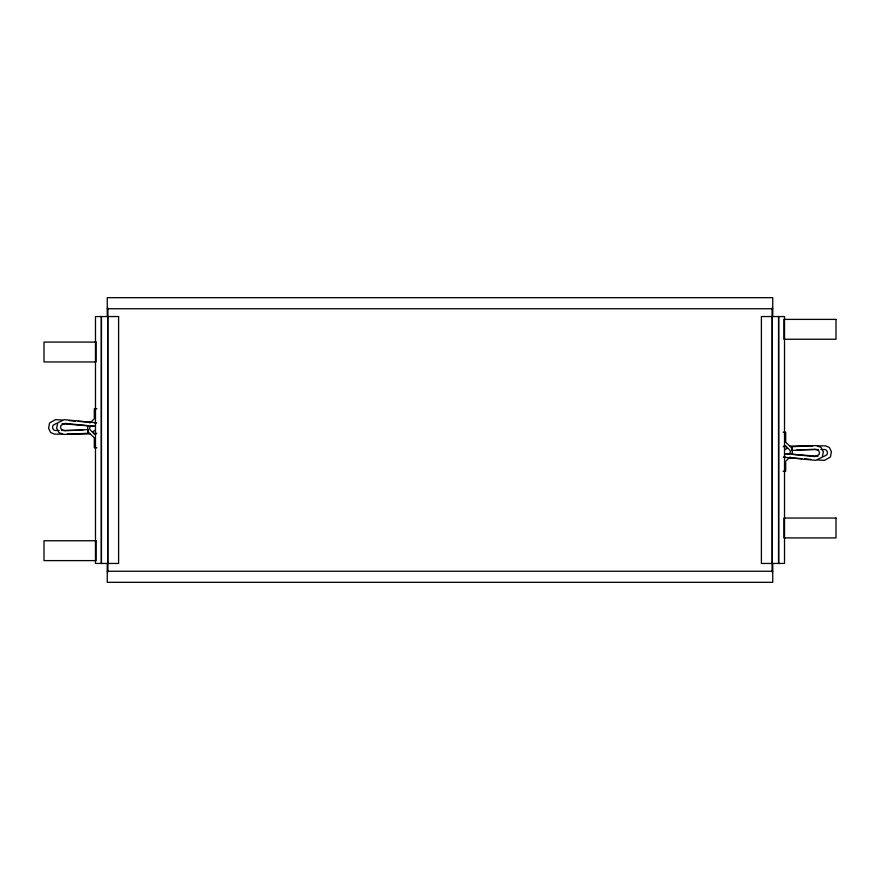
<?xml version="1.0" encoding="UTF-8"?>
<svg xmlns="http://www.w3.org/2000/svg" width="880" height="880" viewBox="0 0 880 880"><rect width="100%" height="100%" fill="white"/><g stroke="black" fill="none" stroke-linecap="round" stroke-linejoin="round"><path stroke-width="1.32" d="M90.2 426.635L89.518 428.296L90.2 429.946L93.533 433.279L94.886 433.928L96.844 433.279M789.8 453.365L790.482 451.704L789.8 450.054L786.467 446.721L785.114 446.072L783.156 446.721M89.815 423.082L94.303 418.781L94.303 408.782L96.932 408.782M790.185 456.918L785.697 461.219L785.697 471.218L783.068 471.218M95.282 430.21L93.269 431.398L93.775 433.675L96.096 433.906M784.718 449.79L786.731 448.602L786.225 446.325L783.904 446.094M56.705 423.269L52.965 425.359L52.503 427.68L53.493 429.803L55.055 430.485L59.136 430.452M823.295 456.731L827.035 454.641L827.497 452.32L826.507 450.197L824.945 449.515L820.864 449.548M94.292 422.763L96.635 422.807L64.273 419.661L57.75 422.873L56.639 428.12L59.048 432.674L64.064 434.445L88.088 433.268L87.912 429.594L64.603 430.738L61.622 429.682L60.511 427.581L60.973 425.381L64.955 423.412L95.392 426.382L90.794 426.019M789.206 453.981L784.608 453.618L815.045 456.588L819.027 454.619L819.489 452.419L818.378 450.318L815.397 449.262L792.088 450.406L791.912 446.732L815.936 445.555L820.952 447.326L823.361 451.88L822.25 457.127L815.727 460.339L783.365 457.193L785.708 457.237M62.073 434.126L54.78 434.181L50.589 432.542L48.576 428.175L49.599 422.95L55.506 419.639L62.491 420.057M817.927 445.874L825.22 445.819L829.411 447.458L831.424 451.825L830.401 457.05L824.494 460.361L817.509 459.943M61.864 430.43L82.885 430.287M67.331 434.093L89.694 433.939M790.306 446.061L812.669 445.907M797.115 449.713L818.136 449.57M107.25 308.748L772.75 308.748M783.068 432.201L785.697 432.201L785.697 442.189L791.989 448.228L792.407 454.19M96.932 447.799L94.303 447.799L94.303 437.811L88.011 431.772L87.593 425.81M107.25 571.252L772.75 571.252M791.736 454.19L818.015 456.313M789.954 457.71L801.768 458.667M804.386 458.876L810.942 459.415M69.058 420.585L75.614 421.124M78.232 421.333L90.046 422.29M61.985 423.687L88.264 425.81M791.912 446.732L792.088 450.406M88.088 433.268L87.912 429.594M778.701 316.547L778.701 563.453M778.536 316.547L778.536 563.453M772.75 316.547L772.75 297.671L107.25 297.671L107.25 316.547M772.75 563.453L772.75 582.329L107.25 582.329L107.25 563.453M772.321 316.547L772.321 563.453M772.156 316.547L772.156 563.453M772.068 308.165L772.068 317.779M772.068 562.221L772.068 571.835M107.932 308.165L107.932 317.779M107.932 562.221L107.932 571.835M107.844 316.547L107.844 563.453M107.679 316.547L107.679 563.453M101.464 316.547L101.464 563.453M101.299 316.547L101.299 563.453M118.602 316.547L95.48 316.547L95.48 563.453L118.602 563.453L118.602 316.547M784.52 316.547L761.398 316.547L761.398 563.453L784.52 563.453L784.52 316.547M836 319.385L783.915 319.385L783.915 339.251L836 339.251L836 319.385M96.085 342.089L44 342.089L44 361.955L96.085 361.955L96.085 342.089M836 518.045L783.915 518.045L783.915 537.911L836 537.911L836 518.045M96.085 540.749L44 540.749L44 560.615L96.085 560.615L96.085 540.749"/></g></svg>
